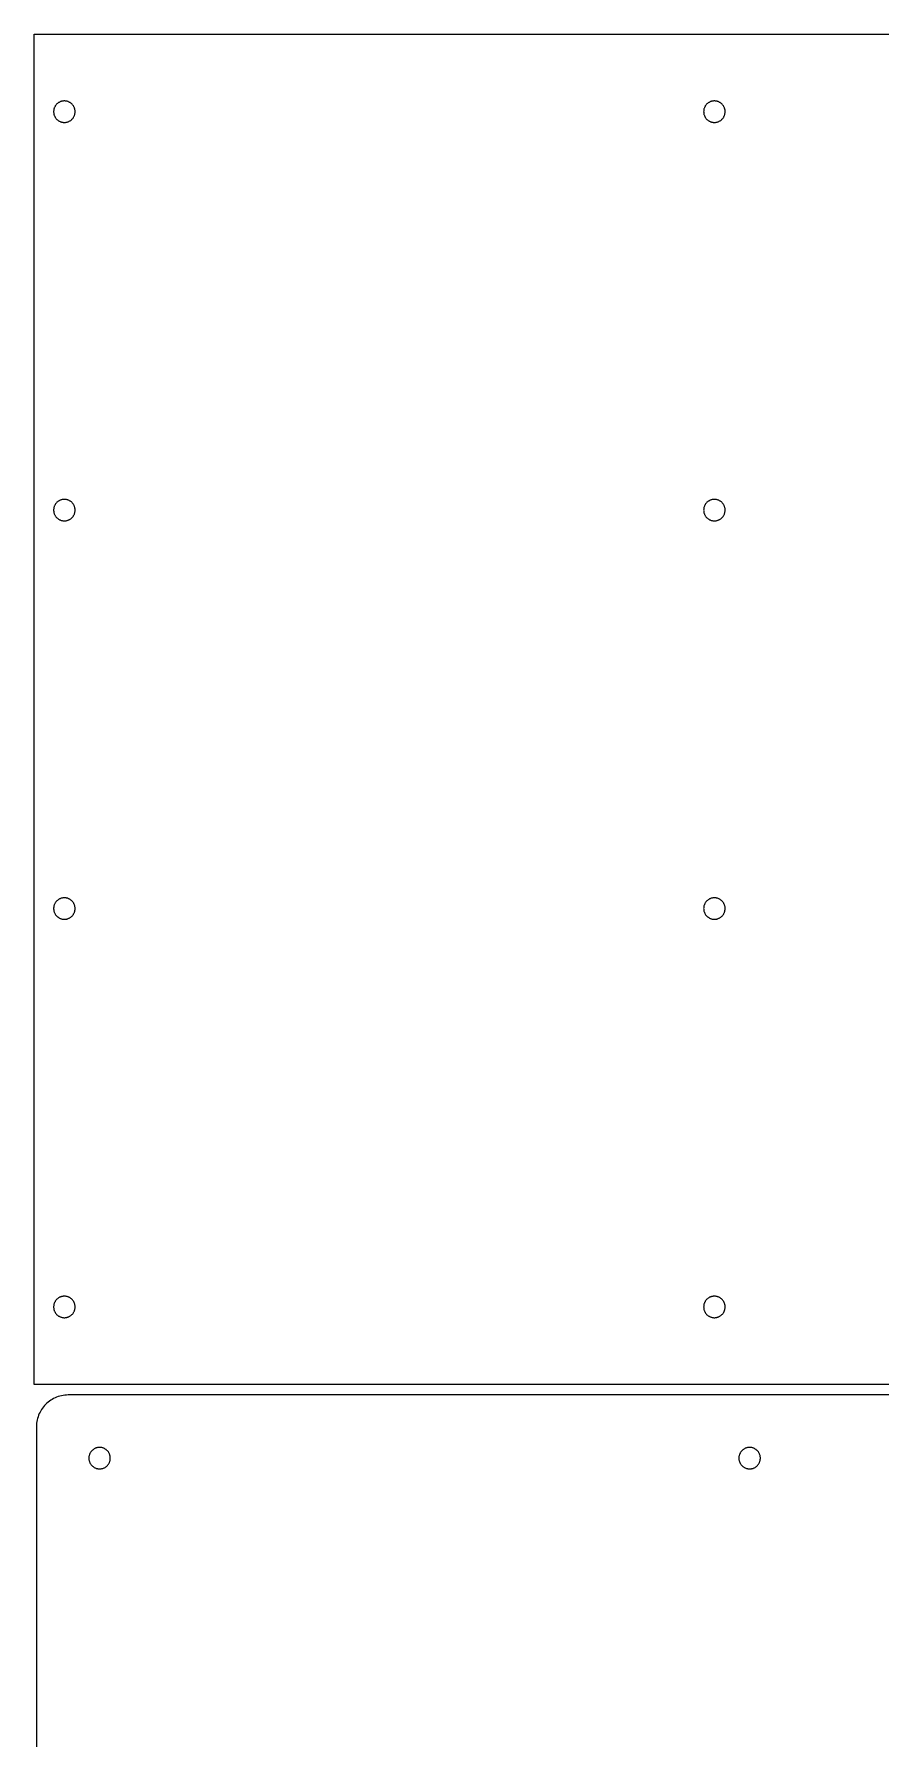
# Model space of a CAD drawing. Header units: centimetres. Extents: x -16 to 38, y -53 to 89.
# Drawn here: x -16.1 to 10.6, y 35.2 to 88.9 of the extents above; entities that cross this region are included whole.
import ezdxf

# ---------------------------------------------------------------- set-up
doc = ezdxf.new("R2010")
doc.units = ezdxf.units.CM
doc.header["$MEASUREMENT"] = 0

# ---------------------------------------------------------------- blocks, each defined once
blk = doc.blocks.new('block 2')
at = {"color": 7, "lineweight": 25}
blk.add_lwpolyline([(-16.063, 88.862), (27.059, 88.862), (27.059, 46.39), (-16.063, 46.39), (-16.063, 88.862)], dxfattribs=at)
blk = doc.blocks.new('block 3')
at = {"color": 7, "lineweight": 25}
blk.add_lwpolyline([(-15.111, 86.084), (-15.092, 86.084), (-15.074, 86.085), (-15.056, 86.088), (-15.038, 86.092), (-15.021, 86.096), (-15.004, 86.101), (-14.988, 86.108), (-14.971, 86.114), (-14.956, 86.121), (-14.94, 86.13), (-14.926, 86.139), (-14.911, 86.149), (-14.898, 86.16), (-14.885, 86.171), (-14.872, 86.183), (-14.86, 86.195), (-14.849, 86.209), (-14.838, 86.223), (-14.828, 86.237), (-14.819, 86.251), (-14.811, 86.266), (-14.803, 86.282), (-14.796, 86.298), (-14.79, 86.314), (-14.785, 86.333), (-14.781, 86.349), (-14.778, 86.367), (-14.775, 86.385), (-14.774, 86.403), (-14.773, 86.421), (-14.774, 86.441), (-14.775, 86.458), (-14.777, 86.476), (-14.781, 86.492), (-14.785, 86.509), (-14.789, 86.526), (-14.795, 86.542), (-14.801, 86.558), (-14.809, 86.573), (-14.817, 86.588), (-14.825, 86.602), (-14.835, 86.616), (-14.845, 86.63), (-14.855, 86.642), (-14.866, 86.655), (-14.878, 86.667), (-14.891, 86.678), (-14.904, 86.688), (-14.917, 86.698), (-14.931, 86.708), (-14.945, 86.716), (-14.96, 86.724), (-14.976, 86.731), (-14.991, 86.738), (-15.007, 86.744), (-15.024, 86.748), (-15.041, 86.752), (-15.058, 86.755), (-15.075, 86.757), (-15.093, 86.759), (-15.111, 86.759), (-15.129, 86.759), (-15.147, 86.757), (-15.164, 86.755), (-15.181, 86.752), (-15.198, 86.748), (-15.214, 86.744), (-15.231, 86.738), (-15.246, 86.731), (-15.262, 86.724), (-15.277, 86.716), (-15.291, 86.708), (-15.305, 86.698), (-15.318, 86.688), (-15.331, 86.677), (-15.344, 86.666), (-15.356, 86.655), (-15.367, 86.642), (-15.377, 86.63), (-15.387, 86.616), (-15.397, 86.602), (-15.405, 86.587), (-15.413, 86.573), (-15.42, 86.558), (-15.427, 86.541), (-15.433, 86.526), (-15.437, 86.509), (-15.441, 86.492), (-15.445, 86.474), (-15.447, 86.458), (-15.448, 86.439), (-15.449, 86.421), (-15.448, 86.403), (-15.447, 86.387), (-15.445, 86.369), (-15.441, 86.352), (-15.437, 86.335), (-15.433, 86.319), (-15.427, 86.302), (-15.42, 86.287), (-15.413, 86.271), (-15.405, 86.256), (-15.397, 86.242), (-15.387, 86.227), (-15.378, 86.214), (-15.367, 86.201), (-15.356, 86.189), (-15.344, 86.177), (-15.331, 86.166), (-15.318, 86.155), (-15.305, 86.145), (-15.291, 86.135), (-15.277, 86.127), (-15.262, 86.119), (-15.246, 86.112), (-15.231, 86.106), (-15.214, 86.101), (-15.198, 86.095), (-15.181, 86.091), (-15.164, 86.088), (-15.147, 86.085), (-15.129, 86.084), (-15.111, 86.084)], dxfattribs=at)
blk = doc.blocks.new('block 4')
at = {"color": 7, "lineweight": 25}
blk.add_lwpolyline([(-15.111, 61.022), (-15.092, 61.023), (-15.074, 61.024), (-15.056, 61.027), (-15.038, 61.03), (-15.021, 61.035), (-15.004, 61.04), (-14.988, 61.046), (-14.971, 61.053), (-14.956, 61.06), (-14.94, 61.069), (-14.926, 61.078), (-14.911, 61.088), (-14.898, 61.098), (-14.885, 61.109), (-14.872, 61.121), (-14.86, 61.134), (-14.849, 61.147), (-14.838, 61.161), (-14.828, 61.175), (-14.819, 61.19), (-14.811, 61.205), (-14.803, 61.221), (-14.796, 61.237), (-14.79, 61.253), (-14.785, 61.27), (-14.781, 61.288), (-14.778, 61.305), (-14.775, 61.323), (-14.774, 61.342), (-14.773, 61.36), (-14.774, 61.379), (-14.775, 61.397), (-14.777, 61.414), (-14.781, 61.431), (-14.785, 61.448), (-14.789, 61.464), (-14.795, 61.48), (-14.801, 61.496), (-14.809, 61.511), (-14.817, 61.526), (-14.825, 61.541), (-14.835, 61.555), (-14.845, 61.568), (-14.855, 61.581), (-14.866, 61.593), (-14.878, 61.605), (-14.891, 61.616), (-14.904, 61.627), (-14.917, 61.637), (-14.931, 61.646), (-14.945, 61.655), (-14.96, 61.663), (-14.976, 61.67), (-14.991, 61.676), (-15.007, 61.682), (-15.024, 61.687), (-15.041, 61.691), (-15.058, 61.694), (-15.075, 61.696), (-15.093, 61.698), (-15.111, 61.698), (-15.129, 61.698), (-15.147, 61.696), (-15.164, 61.694), (-15.181, 61.691), (-15.198, 61.687), (-15.214, 61.682), (-15.231, 61.676), (-15.246, 61.67), (-15.262, 61.663), (-15.277, 61.655), (-15.291, 61.646), (-15.305, 61.637), (-15.318, 61.627), (-15.331, 61.616), (-15.344, 61.605), (-15.356, 61.593), (-15.367, 61.581), (-15.377, 61.568), (-15.387, 61.554), (-15.397, 61.54), (-15.405, 61.526), (-15.413, 61.511), (-15.42, 61.496), (-15.427, 61.48), (-15.433, 61.464), (-15.437, 61.447), (-15.441, 61.43), (-15.445, 61.413), (-15.447, 61.396), (-15.448, 61.378), (-15.449, 61.36), (-15.448, 61.342), (-15.447, 61.325), (-15.445, 61.307), (-15.441, 61.29), (-15.437, 61.273), (-15.433, 61.257), (-15.427, 61.241), (-15.42, 61.225), (-15.413, 61.21), (-15.405, 61.195), (-15.397, 61.18), (-15.387, 61.166), (-15.378, 61.153), (-15.367, 61.14), (-15.356, 61.127), (-15.344, 61.116), (-15.331, 61.104), (-15.318, 61.094), (-15.305, 61.084), (-15.291, 61.074), (-15.277, 61.066), (-15.262, 61.058), (-15.246, 61.051), (-15.231, 61.044), (-15.214, 61.039), (-15.198, 61.034), (-15.181, 61.03), (-15.164, 61.027), (-15.147, 61.024), (-15.129, 61.023), (-15.111, 61.022)], dxfattribs=at)
blk = doc.blocks.new('block 5')
at = {"color": 7, "lineweight": 25}
blk.add_lwpolyline([(5.339, 48.492), (5.357, 48.492), (5.376, 48.494), (5.394, 48.496), (5.411, 48.5), (5.429, 48.504), (5.446, 48.509), (5.462, 48.515), (5.478, 48.522), (5.494, 48.529), (5.51, 48.538), (5.524, 48.547), (5.539, 48.557), (5.552, 48.568), (5.565, 48.579), (5.578, 48.591), (5.59, 48.603), (5.601, 48.616), (5.612, 48.63), (5.621, 48.644), (5.631, 48.659), (5.639, 48.674), (5.647, 48.69), (5.654, 48.706), (5.66, 48.723), (5.665, 48.74), (5.669, 48.757), (5.672, 48.775), (5.675, 48.793), (5.676, 48.811), (5.677, 48.83), (5.676, 48.848), (5.675, 48.866), (5.673, 48.883), (5.669, 48.9), (5.665, 48.917), (5.661, 48.934), (5.655, 48.95), (5.648, 48.965), (5.641, 48.981), (5.633, 48.996), (5.625, 49.01), (5.615, 49.024), (5.605, 49.037), (5.595, 49.05), (5.583, 49.063), (5.572, 49.075), (5.559, 49.086), (5.546, 49.096), (5.533, 49.106), (5.519, 49.116), (5.504, 49.124), (5.49, 49.132), (5.474, 49.139), (5.458, 49.146), (5.442, 49.151), (5.426, 49.156), (5.409, 49.16), (5.392, 49.163), (5.375, 49.166), (5.357, 49.167), (5.339, 49.167), (5.321, 49.167), (5.303, 49.166), (5.286, 49.163), (5.269, 49.16), (5.252, 49.156), (5.236, 49.151), (5.219, 49.146), (5.204, 49.139), (5.188, 49.132), (5.173, 49.124), (5.159, 49.115), (5.145, 49.106), (5.131, 49.096), (5.119, 49.086), (5.106, 49.074), (5.094, 49.062), (5.083, 49.05), (5.072, 49.037), (5.062, 49.024), (5.053, 49.01), (5.045, 48.995), (5.037, 48.98), (5.029, 48.965), (5.023, 48.949), (5.017, 48.933), (5.012, 48.917), (5.009, 48.9), (5.005, 48.883), (5.003, 48.865), (5.002, 48.848), (5.001, 48.83), (5.002, 48.812), (5.003, 48.794), (5.005, 48.777), (5.009, 48.759), (5.012, 48.743), (5.017, 48.726), (5.023, 48.71), (5.029, 48.694), (5.037, 48.679), (5.045, 48.664), (5.053, 48.65), (5.062, 48.636), (5.072, 48.622), (5.083, 48.609), (5.094, 48.597), (5.106, 48.585), (5.119, 48.574), (5.131, 48.563), (5.145, 48.553), (5.159, 48.544), (5.173, 48.535), (5.188, 48.527), (5.204, 48.52), (5.219, 48.514), (5.235, 48.508), (5.252, 48.503), (5.269, 48.499), (5.286, 48.496), (5.303, 48.494), (5.321, 48.492), (5.339, 48.492)], dxfattribs=at)
blk = doc.blocks.new('block 6')
at = {"color": 7, "lineweight": 25}
blk.add_lwpolyline([(5.339, 73.553), (5.357, 73.554), (5.376, 73.555), (5.394, 73.558), (5.411, 73.561), (5.429, 73.565), (5.446, 73.57), (5.462, 73.576), (5.478, 73.583), (5.494, 73.591), (5.51, 73.599), (5.524, 73.608), (5.539, 73.618), (5.552, 73.629), (5.565, 73.64), (5.578, 73.652), (5.59, 73.665), (5.601, 73.678), (5.612, 73.692), (5.621, 73.706), (5.631, 73.72), (5.639, 73.736), (5.647, 73.751), (5.654, 73.768), (5.66, 73.784), (5.665, 73.801), (5.669, 73.818), (5.672, 73.836), (5.675, 73.854), (5.676, 73.872), (5.677, 73.891), (5.676, 73.91), (5.675, 73.927), (5.673, 73.945), (5.669, 73.962), (5.665, 73.978), (5.661, 73.995), (5.655, 74.011), (5.648, 74.027), (5.641, 74.042), (5.633, 74.057), (5.625, 74.071), (5.615, 74.085), (5.605, 74.099), (5.595, 74.112), (5.583, 74.124), (5.572, 74.136), (5.559, 74.147), (5.546, 74.158), (5.533, 74.168), (5.519, 74.177), (5.504, 74.186), (5.49, 74.193), (5.474, 74.201), (5.458, 74.207), (5.442, 74.213), (5.426, 74.217), (5.409, 74.222), (5.392, 74.225), (5.375, 74.227), (5.357, 74.228), (5.339, 74.229), (5.321, 74.228), (5.303, 74.227), (5.286, 74.225), (5.269, 74.222), (5.252, 74.217), (5.236, 74.213), (5.219, 74.207), (5.204, 74.201), (5.188, 74.193), (5.173, 74.185), (5.159, 74.177), (5.145, 74.168), (5.131, 74.157), (5.119, 74.147), (5.106, 74.136), (5.094, 74.124), (5.083, 74.112), (5.072, 74.098), (5.062, 74.085), (5.053, 74.071), (5.045, 74.057), (5.037, 74.042), (5.029, 74.026), (5.023, 74.011), (5.017, 73.994), (5.012, 73.978), (5.009, 73.961), (5.005, 73.944), (5.003, 73.927), (5.002, 73.909), (5.001, 73.891), (5.002, 73.873), (5.003, 73.855), (5.005, 73.838), (5.009, 73.821), (5.012, 73.804), (5.017, 73.788), (5.023, 73.771), (5.029, 73.756), (5.037, 73.74), (5.045, 73.725), (5.053, 73.711), (5.062, 73.697), (5.072, 73.683), (5.083, 73.671), (5.094, 73.658), (5.106, 73.646), (5.119, 73.635), (5.131, 73.624), (5.145, 73.614), (5.159, 73.605), (5.173, 73.597), (5.188, 73.589), (5.204, 73.581), (5.219, 73.575), (5.235, 73.569), (5.252, 73.564), (5.269, 73.56), (5.286, 73.557), (5.303, 73.555), (5.321, 73.554), (5.339, 73.553)], dxfattribs=at)
blk = doc.blocks.new('block 11')
at = {"color": 7, "lineweight": 25}
blk.add_lwpolyline([(5.339, 86.084), (5.357, 86.084), (5.376, 86.085), (5.394, 86.088), (5.411, 86.092), (5.429, 86.096), (5.446, 86.101), (5.462, 86.108), (5.478, 86.114), (5.494, 86.121), (5.51, 86.13), (5.524, 86.139), (5.539, 86.149), (5.552, 86.16), (5.565, 86.171), (5.578, 86.183), (5.59, 86.195), (5.601, 86.209), (5.612, 86.223), (5.621, 86.237), (5.631, 86.251), (5.639, 86.266), (5.647, 86.282), (5.654, 86.298), (5.66, 86.314), (5.665, 86.333), (5.669, 86.349), (5.672, 86.367), (5.675, 86.385), (5.676, 86.403), (5.677, 86.421), (5.676, 86.441), (5.675, 86.458), (5.673, 86.476), (5.669, 86.492), (5.665, 86.509), (5.661, 86.526), (5.655, 86.542), (5.648, 86.558), (5.641, 86.573), (5.633, 86.588), (5.625, 86.602), (5.615, 86.616), (5.605, 86.63), (5.595, 86.642), (5.583, 86.655), (5.572, 86.667), (5.559, 86.678), (5.546, 86.688), (5.533, 86.698), (5.519, 86.708), (5.504, 86.716), (5.49, 86.724), (5.474, 86.731), (5.458, 86.738), (5.442, 86.744), (5.426, 86.748), (5.409, 86.752), (5.392, 86.755), (5.375, 86.757), (5.357, 86.759), (5.339, 86.759), (5.321, 86.759), (5.303, 86.757), (5.286, 86.755), (5.269, 86.752), (5.252, 86.748), (5.236, 86.744), (5.219, 86.738), (5.204, 86.731), (5.188, 86.724), (5.173, 86.716), (5.159, 86.708), (5.145, 86.698), (5.131, 86.688), (5.119, 86.677), (5.106, 86.666), (5.094, 86.655), (5.083, 86.642), (5.072, 86.63), (5.062, 86.616), (5.053, 86.602), (5.045, 86.587), (5.037, 86.573), (5.029, 86.558), (5.023, 86.541), (5.017, 86.526), (5.012, 86.509), (5.009, 86.492), (5.005, 86.474), (5.003, 86.458), (5.002, 86.439), (5.001, 86.421), (5.002, 86.403), (5.003, 86.387), (5.005, 86.369), (5.009, 86.352), (5.012, 86.335), (5.017, 86.319), (5.023, 86.302), (5.029, 86.287), (5.037, 86.271), (5.045, 86.256), (5.053, 86.242), (5.062, 86.227), (5.072, 86.214), (5.083, 86.201), (5.094, 86.189), (5.106, 86.177), (5.119, 86.166), (5.131, 86.155), (5.145, 86.145), (5.159, 86.135), (5.173, 86.127), (5.188, 86.119), (5.204, 86.112), (5.219, 86.106), (5.235, 86.101), (5.252, 86.095), (5.269, 86.091), (5.286, 86.088), (5.303, 86.085), (5.321, 86.084), (5.339, 86.084)], dxfattribs=at)
blk = doc.blocks.new('block 12')
at = {"color": 7, "lineweight": 25}
blk.add_lwpolyline([(5.339, 61.022), (5.357, 61.023), (5.376, 61.024), (5.394, 61.027), (5.411, 61.03), (5.429, 61.035), (5.446, 61.04), (5.462, 61.046), (5.478, 61.053), (5.494, 61.06), (5.51, 61.069), (5.524, 61.078), (5.539, 61.088), (5.552, 61.098), (5.565, 61.109), (5.578, 61.121), (5.59, 61.134), (5.601, 61.147), (5.612, 61.161), (5.621, 61.175), (5.631, 61.19), (5.639, 61.205), (5.647, 61.221), (5.654, 61.237), (5.66, 61.253), (5.665, 61.27), (5.669, 61.288), (5.672, 61.305), (5.675, 61.323), (5.676, 61.342), (5.677, 61.36), (5.676, 61.379), (5.675, 61.397), (5.673, 61.414), (5.669, 61.431), (5.665, 61.448), (5.661, 61.464), (5.655, 61.48), (5.648, 61.496), (5.641, 61.511), (5.633, 61.526), (5.625, 61.541), (5.615, 61.555), (5.605, 61.568), (5.595, 61.581), (5.583, 61.593), (5.572, 61.605), (5.559, 61.616), (5.546, 61.627), (5.533, 61.637), (5.519, 61.646), (5.504, 61.655), (5.49, 61.663), (5.474, 61.67), (5.458, 61.676), (5.442, 61.682), (5.426, 61.687), (5.409, 61.691), (5.392, 61.694), (5.375, 61.696), (5.357, 61.698), (5.339, 61.698), (5.321, 61.698), (5.303, 61.696), (5.286, 61.694), (5.269, 61.691), (5.252, 61.687), (5.236, 61.682), (5.219, 61.676), (5.204, 61.67), (5.188, 61.663), (5.173, 61.655), (5.159, 61.646), (5.145, 61.637), (5.131, 61.627), (5.119, 61.616), (5.106, 61.605), (5.094, 61.593), (5.083, 61.581), (5.072, 61.568), (5.062, 61.554), (5.053, 61.54), (5.045, 61.526), (5.037, 61.511), (5.029, 61.496), (5.023, 61.48), (5.017, 61.464), (5.012, 61.447), (5.009, 61.43), (5.005, 61.413), (5.003, 61.396), (5.002, 61.378), (5.001, 61.36), (5.002, 61.342), (5.003, 61.325), (5.005, 61.307), (5.009, 61.29), (5.012, 61.273), (5.017, 61.257), (5.023, 61.241), (5.029, 61.225), (5.037, 61.21), (5.045, 61.195), (5.053, 61.18), (5.062, 61.166), (5.072, 61.153), (5.083, 61.14), (5.094, 61.127), (5.106, 61.116), (5.119, 61.104), (5.131, 61.094), (5.145, 61.084), (5.159, 61.074), (5.173, 61.066), (5.188, 61.058), (5.204, 61.051), (5.219, 61.044), (5.235, 61.039), (5.252, 61.034), (5.269, 61.03), (5.286, 61.027), (5.303, 61.024), (5.321, 61.023), (5.339, 61.022)], dxfattribs=at)
blk = doc.blocks.new('block 13')
at = {"color": 7, "lineweight": 25}
blk.add_lwpolyline([(-15.111, 48.492), (-15.092, 48.492), (-15.074, 48.494), (-15.056, 48.496), (-15.038, 48.5), (-15.021, 48.504), (-15.004, 48.509), (-14.988, 48.515), (-14.971, 48.522), (-14.956, 48.529), (-14.94, 48.538), (-14.926, 48.547), (-14.911, 48.557), (-14.898, 48.568), (-14.885, 48.579), (-14.872, 48.591), (-14.86, 48.603), (-14.849, 48.616), (-14.838, 48.63), (-14.828, 48.644), (-14.819, 48.659), (-14.811, 48.674), (-14.803, 48.69), (-14.796, 48.706), (-14.79, 48.723), (-14.785, 48.74), (-14.781, 48.757), (-14.778, 48.775), (-14.775, 48.793), (-14.774, 48.811), (-14.773, 48.83), (-14.774, 48.848), (-14.775, 48.866), (-14.777, 48.883), (-14.781, 48.9), (-14.785, 48.917), (-14.789, 48.934), (-14.795, 48.95), (-14.801, 48.965), (-14.809, 48.981), (-14.817, 48.996), (-14.825, 49.01), (-14.835, 49.024), (-14.845, 49.037), (-14.855, 49.05), (-14.866, 49.063), (-14.878, 49.075), (-14.891, 49.086), (-14.904, 49.096), (-14.917, 49.106), (-14.931, 49.116), (-14.945, 49.124), (-14.96, 49.132), (-14.976, 49.139), (-14.991, 49.146), (-15.007, 49.151), (-15.024, 49.156), (-15.041, 49.16), (-15.058, 49.163), (-15.075, 49.166), (-15.093, 49.167), (-15.111, 49.167), (-15.129, 49.167), (-15.147, 49.166), (-15.164, 49.163), (-15.181, 49.16), (-15.198, 49.156), (-15.214, 49.151), (-15.231, 49.146), (-15.246, 49.139), (-15.262, 49.132), (-15.277, 49.124), (-15.291, 49.115), (-15.305, 49.106), (-15.318, 49.096), (-15.331, 49.086), (-15.344, 49.074), (-15.356, 49.062), (-15.367, 49.05), (-15.377, 49.037), (-15.387, 49.024), (-15.397, 49.01), (-15.405, 48.995), (-15.413, 48.98), (-15.42, 48.965), (-15.427, 48.949), (-15.433, 48.933), (-15.437, 48.917), (-15.441, 48.9), (-15.445, 48.883), (-15.447, 48.865), (-15.448, 48.848), (-15.449, 48.83), (-15.448, 48.812), (-15.447, 48.794), (-15.445, 48.777), (-15.441, 48.759), (-15.437, 48.743), (-15.433, 48.726), (-15.427, 48.71), (-15.42, 48.694), (-15.413, 48.679), (-15.405, 48.664), (-15.397, 48.65), (-15.387, 48.636), (-15.378, 48.622), (-15.367, 48.609), (-15.356, 48.597), (-15.344, 48.585), (-15.331, 48.574), (-15.318, 48.563), (-15.305, 48.553), (-15.291, 48.544), (-15.277, 48.535), (-15.262, 48.527), (-15.246, 48.52), (-15.231, 48.514), (-15.214, 48.508), (-15.198, 48.503), (-15.181, 48.499), (-15.164, 48.496), (-15.147, 48.494), (-15.129, 48.492), (-15.111, 48.492)], dxfattribs=at)
blk = doc.blocks.new('block 14')
at = {"color": 7, "lineweight": 25}
blk.add_lwpolyline([(-15.111, 73.553), (-15.092, 73.554), (-15.074, 73.555), (-15.056, 73.558), (-15.038, 73.561), (-15.021, 73.565), (-15.004, 73.57), (-14.988, 73.576), (-14.971, 73.583), (-14.956, 73.591), (-14.94, 73.599), (-14.926, 73.608), (-14.911, 73.618), (-14.898, 73.629), (-14.885, 73.64), (-14.872, 73.652), (-14.86, 73.665), (-14.849, 73.678), (-14.838, 73.692), (-14.828, 73.706), (-14.819, 73.72), (-14.811, 73.736), (-14.803, 73.751), (-14.796, 73.768), (-14.79, 73.784), (-14.785, 73.801), (-14.781, 73.818), (-14.778, 73.836), (-14.775, 73.854), (-14.774, 73.872), (-14.773, 73.891), (-14.774, 73.91), (-14.775, 73.927), (-14.777, 73.945), (-14.781, 73.962), (-14.785, 73.978), (-14.789, 73.995), (-14.795, 74.011), (-14.801, 74.027), (-14.809, 74.042), (-14.817, 74.057), (-14.825, 74.071), (-14.835, 74.085), (-14.845, 74.099), (-14.855, 74.112), (-14.866, 74.124), (-14.878, 74.136), (-14.891, 74.147), (-14.904, 74.158), (-14.917, 74.168), (-14.931, 74.177), (-14.945, 74.186), (-14.96, 74.193), (-14.976, 74.201), (-14.991, 74.207), (-15.007, 74.213), (-15.024, 74.217), (-15.041, 74.222), (-15.058, 74.225), (-15.075, 74.227), (-15.093, 74.228), (-15.111, 74.229), (-15.129, 74.228), (-15.147, 74.227), (-15.164, 74.225), (-15.181, 74.222), (-15.198, 74.217), (-15.214, 74.213), (-15.231, 74.207), (-15.246, 74.201), (-15.262, 74.193), (-15.277, 74.185), (-15.291, 74.177), (-15.305, 74.168), (-15.318, 74.157), (-15.331, 74.147), (-15.344, 74.136), (-15.356, 74.124), (-15.367, 74.112), (-15.377, 74.098), (-15.387, 74.085), (-15.397, 74.071), (-15.405, 74.057), (-15.413, 74.042), (-15.42, 74.026), (-15.427, 74.011), (-15.433, 73.994), (-15.437, 73.978), (-15.441, 73.961), (-15.445, 73.944), (-15.447, 73.927), (-15.448, 73.909), (-15.449, 73.891), (-15.448, 73.873), (-15.447, 73.855), (-15.445, 73.838), (-15.441, 73.821), (-15.437, 73.804), (-15.433, 73.788), (-15.427, 73.771), (-15.42, 73.756), (-15.413, 73.74), (-15.405, 73.725), (-15.397, 73.711), (-15.387, 73.697), (-15.378, 73.683), (-15.367, 73.671), (-15.356, 73.658), (-15.344, 73.646), (-15.331, 73.635), (-15.318, 73.624), (-15.305, 73.614), (-15.291, 73.605), (-15.277, 73.597), (-15.262, 73.589), (-15.246, 73.581), (-15.231, 73.575), (-15.214, 73.569), (-15.198, 73.564), (-15.181, 73.56), (-15.164, 73.557), (-15.147, 73.555), (-15.129, 73.554), (-15.111, 73.553)], dxfattribs=at)
blk = doc.blocks.new('block 16')
at = {"color": 7, "lineweight": 25}
blk.add_lwpolyline([(-15.989, 2.188), (-15.987, 2.133), (-15.983, 2.079), (-15.976, 2.026), (-15.966, 1.974), (-15.953, 1.922), (-15.938, 1.872), (-15.92, 1.823), (-15.9, 1.775), (-15.877, 1.729), (-15.852, 1.684), (-15.825, 1.64), (-15.796, 1.598), (-15.764, 1.557), (-15.731, 1.518), (-15.696, 1.481), (-15.659, 1.446), (-15.62, 1.412), (-15.579, 1.381), (-15.537, 1.352), (-15.493, 1.325), (-15.448, 1.3), (-15.402, 1.277), (-15.354, 1.257), (-15.305, 1.239), (-15.255, 1.224), (-15.203, 1.211), (-15.151, 1.201), (-15.098, 1.194), (-15.044, 1.19), (-14.989, 1.188), (-5.613, 1.188), (-5.56, 1.19), (-5.507, 1.194), (-5.456, 1.2), (-5.405, 1.21), (-5.355, 1.222), (-5.306, 1.236), (-5.259, 1.253), (-5.212, 1.272), (-5.167, 1.293), (-5.122, 1.316), (-5.08, 1.342), (-5.038, 1.37), (-4.998, 1.399), (-4.96, 1.43), (-4.923, 1.464), (-4.888, 1.499), (-4.855, 1.535), (-4.824, 1.574), (-4.794, 1.614), (-4.767, 1.655), (-4.741, 1.698), (-4.718, 1.742), (-4.696, 1.787), (-4.677, 1.834), (-4.661, 1.882), (-4.646, 1.93), (-4.634, 1.98), (-4.625, 2.031), (-4.618, 2.083), (-4.614, 2.135), (-4.613, 2.188), (-4.613, 17.302), (-4.593, 17.336), (-4.537, 17.434), (-4.445, 17.592), (-4.322, 17.805), (-4.17, 18.07), (-3.99, 18.381), (-3.786, 18.734), (-3.56, 19.125), (-3.315, 19.549), (-3.054, 20.002), (-2.778, 20.48), (-2.491, 20.977), (-2.195, 21.49), (-1.892, 22.015), (-1.585, 22.545), (-1.278, 23.079), (-0.971, 23.609), (-0.669, 24.133), (-0.373, 24.646), (-0.085, 25.144), (0.19, 25.621), (0.452, 26.075), (0.697, 26.499), (0.923, 26.89), (1.127, 27.243), (1.306, 27.554), (1.459, 27.819), (1.582, 28.032), (1.673, 28.19), (1.73, 28.288), (1.749, 28.322), (1.785, 28.342), (1.89, 28.403), (2.058, 28.5), (2.285, 28.631), (2.566, 28.793), (2.895, 28.983), (3.269, 29.199), (3.682, 29.438), (4.13, 29.696), (4.606, 29.971), (5.107, 30.26), (5.628, 30.561), (6.164, 30.87), (6.709, 31.185), (7.259, 31.503), (7.809, 31.82), (8.355, 32.135), (8.89, 32.444), (9.411, 32.745), (9.912, 33.034), (10.389, 33.31), (10.836, 33.568), (11.249, 33.806), (11.623, 34.022), (11.953, 34.213), (12.233, 34.375), (12.46, 34.506), (12.628, 34.603), (12.733, 34.663), (12.769, 34.684), (27.883, 34.684), (27.938, 34.685), (27.99, 34.69), (28.041, 34.696), (28.092, 34.706), (28.142, 34.718), (28.191, 34.732), (28.238, 34.749), (28.285, 34.768), (28.33, 34.789), (28.374, 34.813), (28.417, 34.838), (28.458, 34.866), (28.498, 34.895), (28.536, 34.927), (28.573, 34.96), (28.608, 34.995), (28.641, 35.032), (28.672, 35.07), (28.702, 35.11), (28.729, 35.151), (28.755, 35.194), (28.778, 35.238), (28.8, 35.283), (28.818, 35.33), (28.835, 35.378), (28.849, 35.426), (28.861, 35.476), (28.871, 35.527), (28.877, 35.578), (28.881, 35.631), (28.883, 35.684), (28.883, 45.06), (28.881, 45.113), (28.877, 45.165), (28.871, 45.217), (28.861, 45.268), (28.849, 45.317), (28.835, 45.366), (28.818, 45.414), (28.799, 45.46), (28.778, 45.506), (28.755, 45.55), (28.729, 45.593), (28.701, 45.634), (28.672, 45.674), (28.641, 45.712), (28.607, 45.749), (28.572, 45.784), (28.536, 45.817), (28.497, 45.849), (28.457, 45.878), (28.416, 45.906), (28.373, 45.931), (28.329, 45.955), (28.284, 45.976), (28.237, 45.995), (28.189, 46.012), (28.141, 46.026), (28.091, 46.038), (28.04, 46.047), (27.988, 46.054), (27.936, 46.058), (27.883, 46.06), (-14.989, 46.06), (-15.044, 46.058), (-15.098, 46.054), (-15.151, 46.047), (-15.203, 46.037), (-15.255, 46.024), (-15.305, 46.009), (-15.354, 45.991), (-15.402, 45.971), (-15.448, 45.948), (-15.493, 45.923), (-15.537, 45.896), (-15.579, 45.867), (-15.62, 45.835), (-15.659, 45.802), (-15.696, 45.767), (-15.731, 45.73), (-15.764, 45.691), (-15.796, 45.65), (-15.825, 45.608), (-15.852, 45.565), (-15.877, 45.519), (-15.9, 45.473), (-15.92, 45.425), (-15.938, 45.376), (-15.953, 45.326), (-15.966, 45.274), (-15.976, 45.222), (-15.983, 45.169), (-15.987, 45.115), (-15.989, 45.06), (-15.989, 2.188)], dxfattribs=at)
blk = doc.blocks.new('block 18')
at = {"color": 7, "lineweight": 25}
blk.add_lwpolyline([(-14.003, 43.736), (-13.984, 43.736), (-13.966, 43.738), (-13.948, 43.74), (-13.93, 43.744), (-13.913, 43.748), (-13.896, 43.753), (-13.879, 43.759), (-13.863, 43.766), (-13.847, 43.774), (-13.832, 43.782), (-13.817, 43.791), (-13.803, 43.801), (-13.789, 43.812), (-13.776, 43.823), (-13.764, 43.835), (-13.752, 43.847), (-13.741, 43.86), (-13.73, 43.874), (-13.72, 43.888), (-13.711, 43.903), (-13.702, 43.918), (-13.695, 43.934), (-13.688, 43.95), (-13.682, 43.967), (-13.677, 43.984), (-13.673, 44.001), (-13.669, 44.019), (-13.667, 44.037), (-13.665, 44.055), (-13.665, 44.074), (-13.665, 44.092), (-13.667, 44.11), (-13.669, 44.127), (-13.672, 44.145), (-13.676, 44.161), (-13.681, 44.178), (-13.687, 44.194), (-13.693, 44.21), (-13.7, 44.225), (-13.708, 44.24), (-13.717, 44.254), (-13.726, 44.268), (-13.736, 44.282), (-13.747, 44.295), (-13.758, 44.307), (-13.77, 44.319), (-13.782, 44.33), (-13.795, 44.341), (-13.809, 44.351), (-13.823, 44.36), (-13.837, 44.369), (-13.852, 44.376), (-13.867, 44.384), (-13.883, 44.39), (-13.899, 44.396), (-13.916, 44.4), (-13.933, 44.405), (-13.95, 44.408), (-13.967, 44.41), (-13.985, 44.411), (-14.003, 44.412), (-14.021, 44.411), (-14.038, 44.41), (-14.056, 44.408), (-14.073, 44.405), (-14.09, 44.4), (-14.106, 44.396), (-14.122, 44.39), (-14.138, 44.384), (-14.154, 44.376), (-14.169, 44.369), (-14.183, 44.36), (-14.197, 44.35), (-14.21, 44.34), (-14.223, 44.33), (-14.236, 44.319), (-14.248, 44.307), (-14.259, 44.294), (-14.269, 44.281), (-14.279, 44.268), (-14.289, 44.254), (-14.297, 44.24), (-14.305, 44.225), (-14.313, 44.209), (-14.319, 44.194), (-14.325, 44.177), (-14.329, 44.161), (-14.333, 44.144), (-14.337, 44.127), (-14.339, 44.11), (-14.34, 44.092), (-14.341, 44.074), (-14.34, 44.056), (-14.339, 44.038), (-14.337, 44.021), (-14.333, 44.004), (-14.329, 43.987), (-14.325, 43.97), (-14.319, 43.954), (-14.313, 43.938), (-14.305, 43.923), (-14.297, 43.908), (-14.289, 43.894), (-14.279, 43.88), (-14.269, 43.866), (-14.259, 43.853), (-14.248, 43.841), (-14.236, 43.829), (-14.223, 43.818), (-14.21, 43.807), (-14.197, 43.797), (-14.183, 43.788), (-14.169, 43.779), (-14.154, 43.771), (-14.138, 43.764), (-14.123, 43.758), (-14.106, 43.752), (-14.09, 43.747), (-14.073, 43.743), (-14.056, 43.74), (-14.038, 43.738), (-14.021, 43.736), (-14.003, 43.736)], dxfattribs=at)
blk = doc.blocks.new('block 20')
at = {"color": 7, "lineweight": 25}
blk.add_lwpolyline([(6.447, 43.736), (6.466, 43.736), (6.484, 43.738), (6.502, 43.74), (6.52, 43.744), (6.537, 43.748), (6.554, 43.753), (6.571, 43.759), (6.587, 43.766), (6.602, 43.774), (6.618, 43.782), (6.632, 43.791), (6.647, 43.801), (6.661, 43.812), (6.674, 43.823), (6.686, 43.835), (6.698, 43.847), (6.709, 43.86), (6.72, 43.874), (6.73, 43.888), (6.739, 43.903), (6.747, 43.918), (6.755, 43.934), (6.762, 43.95), (6.768, 43.967), (6.773, 43.984), (6.777, 44.001), (6.781, 44.019), (6.783, 44.037), (6.785, 44.055), (6.785, 44.074), (6.785, 44.092), (6.783, 44.11), (6.781, 44.127), (6.778, 44.145), (6.774, 44.161), (6.769, 44.178), (6.763, 44.194), (6.757, 44.21), (6.75, 44.225), (6.742, 44.24), (6.733, 44.254), (6.724, 44.268), (6.714, 44.282), (6.703, 44.295), (6.692, 44.307), (6.68, 44.319), (6.667, 44.33), (6.655, 44.341), (6.641, 44.351), (6.627, 44.36), (6.613, 44.369), (6.598, 44.376), (6.582, 44.384), (6.567, 44.39), (6.551, 44.396), (6.534, 44.4), (6.517, 44.405), (6.5, 44.408), (6.483, 44.41), (6.465, 44.411), (6.447, 44.412), (6.429, 44.411), (6.411, 44.41), (6.394, 44.408), (6.377, 44.405), (6.36, 44.4), (6.344, 44.396), (6.327, 44.39), (6.312, 44.384), (6.296, 44.376), (6.281, 44.369), (6.267, 44.36), (6.253, 44.35), (6.239, 44.34), (6.226, 44.33), (6.214, 44.319), (6.202, 44.307), (6.191, 44.294), (6.18, 44.281), (6.17, 44.268), (6.161, 44.254), (6.152, 44.24), (6.145, 44.225), (6.137, 44.209), (6.131, 44.194), (6.125, 44.177), (6.12, 44.161), (6.116, 44.144), (6.113, 44.127), (6.111, 44.11), (6.11, 44.092), (6.109, 44.074), (6.11, 44.056), (6.111, 44.038), (6.113, 44.021), (6.116, 44.004), (6.12, 43.987), (6.125, 43.97), (6.131, 43.954), (6.137, 43.938), (6.145, 43.923), (6.152, 43.908), (6.161, 43.894), (6.17, 43.88), (6.18, 43.866), (6.191, 43.853), (6.202, 43.841), (6.214, 43.829), (6.226, 43.818), (6.239, 43.807), (6.253, 43.797), (6.267, 43.788), (6.281, 43.779), (6.296, 43.771), (6.312, 43.764), (6.327, 43.758), (6.344, 43.752), (6.36, 43.747), (6.377, 43.743), (6.394, 43.74), (6.411, 43.738), (6.429, 43.736), (6.447, 43.736)], dxfattribs=at)

msp = doc.modelspace()

# ---------------------------------------------------------------- block references
for name in ['block 2', 'block 3', 'block 11', 'block 14', 'block 6', 'block 4', 'block 12', 'block 13', 'block 5', 'block 16', 'block 18', 'block 20']:
    msp.add_blockref(name, (0, 0))

doc.saveas('drawing.dxf')
